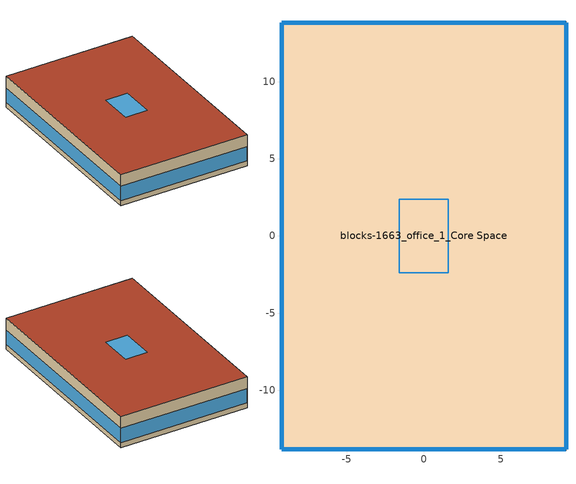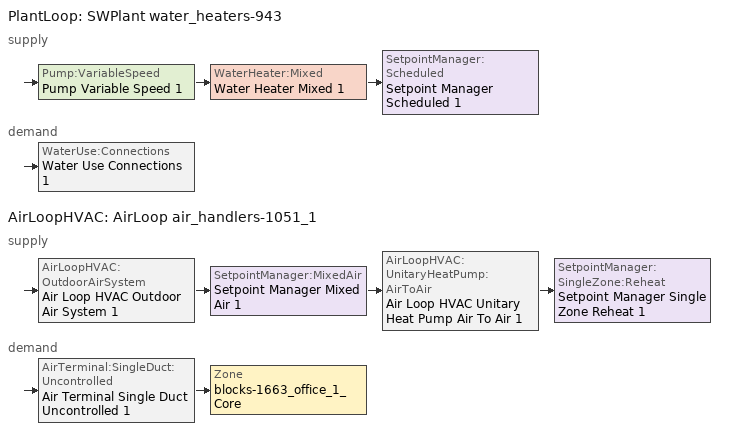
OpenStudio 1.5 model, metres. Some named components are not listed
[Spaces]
blocks-1663_office_1_Core Space
 floor ground: -9.22,-13.84 -9.22,13.84 9.22,13.84 9.22,-13.84 z0
 wall outside (Siding_Wood_Frame_Wall): -9.22,13.84 -9.22,-13.84 9.22,-13.84 9.22,13.84 -9.22,13.84 z0:4.57
 window (fenestration_3.2366098693858985_0.39_0.7): -9.22,13.81 -9.22,-13.81 / 9.22,-13.81 9.22,13.81 z0.76:2.82; 9.19,13.84 -9.19,13.84 / -9.19,-13.84 9.19,-13.84 z0.76:2.83
 roof outside: 9.22,-13.84 9.22,13.84 -9.22,13.84 -9.22,-13.84 z4.57
 skylight (skylight_6.24608943538034_0.7699999809265137_0.699999988079071): 1.6,-2.4 1.6,2.4 -1.6,2.4 -1.6,-2.4 z4.57
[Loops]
PlantLoop 'SWPlant water_heaters-943'
 supply: Pump:VariableSpeed 'Pump Variable Speed 1' > WaterHeater:Mixed 'Water Heater Mixed 1' > SetpointManager:Scheduled 'Setpoint Manager Scheduled 1'
 demand: WaterUse:Connections 'Water Use Connections 1'
AirLoopHVAC 'AirLoop air_handlers-1051_1'
 supply: AirLoopHVAC:OutdoorAirSystem 'Air Loop HVAC Outdoor Air System 1' > SetpointManager:MixedAir 'Setpoint Manager Mixed Air 1' > AirLoopHVAC:UnitaryHeatPump:AirToAir 'Air Loop HVAC Unitary Heat Pump Air To Air 1' > SetpointManager:SingleZone:Reheat 'Setpoint Manager Single Zone Reheat 1'
 demand: AirTerminal:SingleDuct:Uncontrolled 'Air Terminal Single Duct Uncontrolled 1' > Zone 'blocks-1663_office_1_Core'
[Building]
Daylighting Test Case 1: Default Construction Set=Default Construction Set 1
[Site]
Chicago Midway Ap_IL_USA: Latitude {deg}=41.78; Longitude {deg}=-87.75; Time Zone {hr}=-6; Elevation {m}=186
[Site:GroundTemperature:BuildingSurface]
19.527, 19.502, 19.536, 19.598, 20.002, 21.64, 22.225, 22.375, 21.449, 20.121, 19.802, 19.633
[Site:WaterMainsTemperature]
Calculation Method=Correlation; Annual Average Outdoor Air Temperature {C}=9.69; Maximum Difference In Monthly Average Outdoor Air Temperatures {deltaC}=28.1
[SizingPeriod:DesignDay] Barometric Pressure {Pa}=99110; Sky Clearness=0; Rain Indicator=0; Snow Indicator=0; Day of Month=21; Daylight Saving Time Indicator=0; Humidity Indicating Type=Wetbulb; Dry-Bulb Temperature Range Modifier Type=DefaultMultipliers; Daily Wet-Bulb Temperature Range {deltaC}=0
Name | Maximum Dry-Bulb Temperature {C} | Daily Dry-Bulb Temperature Range {deltaC} | Humidity Indicating Conditions at Maximum Dry-Bulb {BasedOnField A3} | Wind Speed {m/s} | Wind Direction {deg} | Month | Day Type | Solar Model Indicator | ASHRAE Taub | ASHRAE Taud
Chicago Midway Ap Ann Htg 99.6% Condns DB | -18.7 | 0 | -18.7 | 5.3 | 300 | 1 | WinterDesignDay | ASHRAEClearSky | 0 | 0
Chicago Midway Ap Ann Clg .4% Condns DB=>MWB | 33.4 | 8.8 | 23.8 | 5.6 | 220 | 7 | SummerDesignDay | ASHRAETau | 0.457 | 2.043
[ClimateZones]
Climate Zone Institution Name 1=ASHRAE; Climate Zone Document Name 1=ANSI/ASHRAE Standard 169; Climate Zone Document Year 1=2006; Climate Zone Value 1=5A
[Construction]
INT-FLOOR-TOPSIDE: 1/2IN Gypsum, 4IN CONCRETE HW, CP02 CARPET PAD
INT-FLOOR-UNDERSIDE: CP02 CARPET PAD, 4IN CONCRETE HW, 1/2IN Gypsum
Standard_Int-Wall: 1/2IN Gypsum, 1/2IN Gypsum
Siding_Wood_Frame_Wall: Wood Siding, Wood Frame Wall Insulation, 1/2IN Gypsum
IEAD_Wood_Deck: Roof Membrane, IEAD Roof Insulation, 1/2IN Gypsum 1
Insul_slab: Floor Insulation, MAT-CC05 8 HW CONCRETE
fenestration_3.2366098693858985_0.39_0.7: Glazing Layer
skylight_6.24608943538034_0.7699999809265137_0.699999988079071: Skylight - Glazing Layer
[Material] Thermal Absorptance=0.9
Name | Roughness | Thickness {m} | Conductivity {W/m-K} | Density {kg/m3} | Specific Heat {J/kg-K} | Solar Absorptance | Visible Absorptance
1/2IN Gypsum | Smooth | 0.0127 | 0.16 | 784.9 | 830 | 0.92 | 0.92
4IN CONCRETE HW | Rough | 0.1016 | 1.311 | 2240 | 836.8 | 0.7 | 0.7
Wood Siding | MediumSmooth | 0.01 | 0.11 | 544.62 | 1210 | 0.78 | 0.78
Wood Frame Wall Insulation | MediumRough | 0.0886156 | 0.049 | 265 | 836.8 | 0.7 | 0.7
Roof Membrane | VeryRough | 0.0095 | 0.16 | 1121.29 | 1460 | 0.7 | 0.7
IEAD Roof Insulation | MediumRough | 0.247004 | 0.049 | 265 | 836.8 | 0.7 | 0.7
1/2IN Gypsum 1 | Smooth | 0.01271 | 0.16 | 784.9 | 830 | 0.92 | 0.92
Floor Insulation | MediumRough | 0.0795 | 0.045 | 265 | 836.8 | 0.7 | 0.7
MAT-CC05 8 HW CONCRETE | Rough | 0.2032 | 1.311 | 2240 | 836.8 | 0.7 | 0.7
[Material:NoMass]
CP02 CARPET PAD: Roughness=VeryRough; Thermal Resistance {m2-K/W}=0.2165; Thermal Absorptance=0.9; Solar Absorptance=0.7; Visible Absorptance=0.8
[DefaultSurfaceConstructions]
Name | Floor Construction | Wall Construction | Roof Ceiling Construction
Default Surface Constructions 1 | INT-FLOOR-TOPSIDE | Standard_Int-Wall | INT-FLOOR-UNDERSIDE
Default Surface Constructions 8; Default Surface Constructions 9 | Insul_slab |  | IEAD_Wood_Deck
[DefaultConstructionSet]
Name | Default Interior Surface Constructions | Default Exterior Surface Constructions | Default Ground Contact Surface Constructions
Default Construction Set 1 | Default Surface Constructions 1
Default Construction Set 5 |  | Default Surface Constructions 8 | Default Surface Constructions 9
[WindowMaterial:SimpleGlazingSystem] Visible Transmittance=0.7
Name | U-Factor {W/m2-K} | Solar Heat Gain Coefficient
Glazing Layer | 3.23661 | 0.39
Skylight - Glazing Layer | 6.24609 | 0.77
[PlantLoop]
SWPlant water_heaters-943: Plant Loop Volume {m3}=Autocalculate
[Sizing:Plant]
SWPlant water_heaters-943: Loop Type=Heating; Design Loop Exit Temperature {C}=60; Loop Design Temperature Difference {deltaC}=5
[Pump:VariableSpeed]
Pump Variable Speed 1: Coefficient 1 of the Part Load Performance Curve=0; Coefficient 2 of the Part Load Performance Curve=3.2485; Coefficient 3 of the Part Load Performance Curve=-4.7443; Coefficient 4 of the Part Load Performance Curve=2.5294; Pump Control Type=Intermittent
[WaterHeater:Mixed]
Water Heater Mixed 1: Tank Volume {m3}=0.302835; Setpoint Temperature Schedule=Water Heater Setpoint Temperature Schedule; Deadband Temperature Difference {deltaC}=2; Maximum Temperature Limit {C}=82.22; Heater Control Type=Cycle; Heater Maximum Capacity {W}=845000; Heater Fuel Type=NaturalGas; Heater Thermal Efficiency=0.77; Off Cycle Parasitic Fuel Consumption Rate {W}=20; Off Cycle Parasitic Fuel Type=NaturalGas; Off Cycle Parasitic Heat Fraction to Tank=0.8; On Cycle Parasitic Fuel Type=NaturalGas; Ambient Temperature Indicator=ThermalZone; Ambient Temperature Thermal Zone=blocks-1663_office_1_Core; Off Cycle Loss Coefficient to Ambient Temperature {W/K}=6; On Cycle Loss Coefficient to Ambient Temperature {W/K}=6; Use Side Effectiveness=1; Source Side Effectiveness=1; Use Side Design Flow Rate {m3/s}=autosize; Source Side Design Flow Rate {m3/s}=autosize; Indirect Water Heating Recovery Time {hr}=1.5
[SetpointManager:Scheduled]
Setpoint Manager Scheduled 1: Control Variable=Temperature; Schedule=Water Heater Setpoint Temperature Schedule
[WaterUse:Connections]
Water Use Connections 1: Water Use Equipment Name 1=Water Use Equipment 1
[BuildingStory]
Story 1: Nominal Z Coordinate {m}=0; Nominal Floor to Floor Height {m}=4.572
[Space]
blocks-1663_office_1_Core Space: Space Type=PNNL_Asset_Rating_Office_Space_Type; Default Construction Set=Default Construction Set 5; Building Story=Story 1; Thermal Zone=blocks-1663_office_1_Core
[ThermalZone]
blocks-1663_office_1_Core: Thermostat=Thermostat Setpoint Dual Setpoint 1; Use Ideal Air Loads=No
[Sizing:Zone]
blocks-1663_office_1_Core: Zone Cooling Design Supply Air Temperature {C}=14; Zone Heating Design Supply Air Temperature {C}=40; Zone Cooling Design Supply Air Humidity Ratio {kg-H2O/kg-air}=0.0085; Zone Heating Design Supply Air Humidity Ratio {kg-H2O/kg-air}=0.008; Cooling Design Air Flow Method=DesignDay; Heating Design Air Flow Method=DesignDay
[Zone equipment]
blocks-1663_office_1_Core: Air Terminal Single Duct Uncontrolled 1
[AirLoopHVAC]
AirLoop air_handlers-1051_1: Design Supply Air Flow Rate {m3/s}=AutoSize
[AvailabilityManager:Scheduled]
Availability Manager Scheduled 1: Schedule=PNNL_Asset_Rating_Office_Hvac_Schedule
[Sizing:System]
AirLoop air_handlers-1051_1: Type of Load to Size On=Sensible; Design Outdoor Air Flow Rate {m3/s}=Autosize; Minimum System Air Flow Ratio=1; Preheat Design Temperature {C}=7; Preheat Design Humidity Ratio {kg-H2O/kg-Air}=0.008; Precool Design Temperature {C}=12.8; Precool Design Humidity Ratio {kg-H2O/kg-Air}=0.008; Central Cooling Design Supply Air Temperature {C}=12.8; Central Heating Design Supply Air Temperature {C}=40; Sizing Option=NonCoincident; 100% Outdoor Air in Cooling=No; 100% Outdoor Air in Heating=No; Central Cooling Design Supply Air Humidity Ratio {kg-H2O/kg-Air}=0.0085; Central Heating Design Supply Air Humidity Ratio {kg-H2O/kg-Air}=0.008; Cooling Design Air Flow Method=DesignDay; Cooling Design Air Flow Rate {m3/s}=0; Heating Design Air Flow Method=DesignDay; Heating Design Air Flow Rate {m3/s}=0; System Outdoor Air Method=ZoneSum
[Controller:OutdoorAir]
Controller Outdoor Air 1: Minimum Outdoor Air Flow Rate {m3/s}=Autosize; Maximum Outdoor Air Flow Rate {m3/s}=Autosize; Economizer Control Type=NoEconomizer; Economizer Control Action Type=ModulateFlow; Economizer Maximum Limit Dry-Bulb Temperature {C}=28; Economizer Maximum Limit Enthalpy {J/kg}=64000; Economizer Minimum Limit Dry-Bulb Temperature {C}=-100; Lockout Type=LockoutWithHeating; Minimum Limit Type=FixedMinimum; Controller Mechanical Ventilation=Controller Mechanical Ventilation 1; High Humidity Control=No; Heat Recovery Bypass Control Type=BypassWhenOAFlowGreaterThanMinimum
[Controller:MechanicalVentilation]
Controller Mechanical Ventilation 1: Availability Schedule=Always On Discrete; System Outdoor Air Method=ZoneSum
[AirLoopHVAC:OutdoorAirSystem]
Air Loop HVAC Outdoor Air System 1: Controller=Controller Outdoor Air 1
[Coil:Cooling:DX:SingleSpeed]
Coil Cooling DX Single Speed 1: Availability Schedule=Always_On; Rated Total Cooling Capacity {W}=autosize; Rated Sensible Heat Ratio=autosize; Rated COP {W/W}=3.1; Rated Air Flow Rate {m3/s}=autosize; Rated Evaporator Fan Power Per Volume Flow Rate {W/(m3/s)}=773.3; Total Cooling Capacity Function of Temperature Curve=Curve Biquadratic 1; Total Cooling Capacity Function of Flow Fraction Curve=Curve Quadratic 1; Energy Input Ratio Function of Temperature Curve=Curve Biquadratic 2; Energy Input Ratio Function of Flow Fraction Curve=Curve Quadratic 2; Part Load Fraction Correlation Curve=Curve Quadratic 3; Condenser Type=AirCooled; Evaporative Condenser Effectiveness=0; Evaporative Condenser Air Flow Rate {m3/s}=Autosize; Evaporative Condenser Pump Rated Power Consumption {W}=Autosize; Crankcase Heater Capacity {W}=0; Maximum Outdoor Dry-Bulb Temperature for Crankcase Heater Operation {C}=0; Basin Heater Capacity {W/K}=0; Basin Heater Setpoint Temperature {C}=10
[Coil:Heating:DX:SingleSpeed]
Coil Heating DX Single Speed 1: Availability Schedule=Always_On; Rated Total Heating Capacity {W}=Autosize; Rated COP {W/W}=3.1; Rated Air Flow Rate {m3/s}=Autosize; Total Heating Capacity Function of Temperature Curve=Curve Cubic 1; Total Heating Capacity Function of Flow Fraction Curve=Curve Cubic 2; Energy Input Ratio Function of Temperature Curve=Curve Cubic 3; Energy Input Ratio Function of Flow Fraction Curve=Curve Quadratic 4; Part Load Fraction Correlation Curve=Curve Quadratic 5; Defrost Strategy=Resistive; Defrost Control=Timed; Defrost Time Period Fraction=0.166667; Resistive Defrost Heater Capacity {W}=2000
[Coil:Heating:Electric]
Coil Heating Electric 1: Availability Schedule=Always_On
[Fan:ConstantVolume]
AirLoop air_handlers-1051_1_Fan_7763.08cfm: Availability Schedule=PNNL_Asset_Rating_Office_Hvac_Schedule; Fan Efficiency=0.54; Pressure Rise {Pa}=1018.75; Maximum Flow Rate {m3/s}=AutoSize; Motor Efficiency=0.825
[AirLoopHVAC:UnitaryHeatPump:AirToAir]
Air Loop HVAC Unitary Heat Pump Air To Air 1: Availability Schedule=Always_On; Supply Air Flow Rate During Cooling Operation {m3/s}=Autosize; Supply Air Flow Rate During Heating Operation {m3/s}=Autosize; Supply Air Flow Rate When No Cooling or Heating is Needed {m3/s}=Autosize; Controlling Zone or Thermostat Location=blocks-1663_office_1_Core; Supply Air Fan=AirLoop air_handlers-1051_1_Fan_7763.08cfm; Heating Coil=Coil Heating DX Single Speed 1; Cooling Coil=Coil Cooling DX Single Speed 1; Supplemental Heating Coil=Coil Heating Electric 1; Maximum Supply Air Temperature from Supplemental Heater {C}=Autosize; Maximum Outdoor Dry-Bulb Temperature for Supplemental Heater Operation {C}=4.4; Supply Air Fan Operating Mode Schedule=Always_On
[SetpointManager:SingleZone:Reheat]
Setpoint Manager Single Zone Reheat 1: Minimum Supply Air Temperature {C}=12.8; Maximum Supply Air Temperature {C}=40; Control Zone=blocks-1663_office_1_Core
[AirTerminal:SingleDuct:Uncontrolled]
Air Terminal Single Duct Uncontrolled 1: Availability Schedule=Always_On; Maximum Air Flow Rate {m3/s}=AutoSize
[WaterUse:Equipment]
Water Use Equipment 1: Water Use Equipment Definition=Water Use Equipment Definition 2; Space=blocks-1663_office_1_Core Space; Flow Rate Fraction Schedule=WaterEquipment_FlowRateFractionSchedule
[WaterUse:Equipment:Definition]
Water Use Equipment Definition 2: Peak Flow Rate {m3/s}=5.72838e-06
[SpaceType]
PNNL_Asset_Rating_Office_Space_Type: Default Schedule Set=PNNL_Asset_Rating_Office_Space_Type_Default_Schedule_Set; Design Specification Outdoor Air Object=PNNL_Asset_Rating_Office_Outdoor_Air
[DefaultScheduleSet]
PNNL_Asset_Rating_Office_Space_Type_Default_Schedule_Set: Number of People Schedule=PNNL_Asset_Rating_Office_Occupancy_Schedule; People Activity Level Schedule=PNNL_Asset_Rating_Office_Activity_Schedule; Lighting Schedule=PNNL_Asset_Rating_Office_Lighting_Schedule; Electric Equipment Schedule=PNNL_Asset_Rating_Office_Plug_And_Process_Schedule; Hot Water Equipment Schedule=PNNL_Asset_Rating_Office_Service_Water_Heating_Schedule; Infiltration Schedule=PNNL_Asset_Rating_Office_Infiltration_Schedule; Other Equipment Schedule=PNNL_Asset_Rating_Office_Elevator_Schedule
[DesignSpecification:OutdoorAir]
PNNL_Asset_Rating_Office_Outdoor_Air: Outdoor Air Flow per Floor Area {m3/s-m2}=0.0004318
[People]
PNNL_Asset_Rating_Office_Occupants: People Definition=PNNL_Asset_Rating_Office_Occupants_Definition; Space or SpaceType=PNNL_Asset_Rating_Office_Space_Type; Activity Level Schedule=PNNL_Asset_Rating_Office_Activity_Schedule
[People:Definition]
PNNL_Asset_Rating_Office_Occupants_Definition: Number of People Calculation Method=Area/Person; Space Floor Area per Person {m2/person}=18.5806; Fraction Radiant=0.3; Sensible Heat Fraction=0.5
[Lights]
Name | Lights Definition | Space or SpaceType | Schedule
PNNL_Asset_Rating_Office_Lights | PNNL_Asset_Rating_Office_Lights_Definition | PNNL_Asset_Rating_Office_Space_Type
PNNL_Asset_Rating_Office_Lights 1 | Lights Definition 1 | blocks-1663_office_1_Core Space | PNNL_Asset_Rating_Office_Lighting_Schedule
[Lights:Definition] Design Level Calculation Method=Watts/Area; Fraction Radiant=0.37; Fraction Visible=0.18
Name | Watts per Space Floor Area {W/m2} | Return Air Fraction
PNNL_Asset_Rating_Office_Lights_Definition | 0 | 0
Lights Definition 1 | 10.261
[ElectricEquipment]
PNNL_Asset_Rating_Office_Plug_Loads: Electric Equipment Definition=PNNL_Asset_Rating_Office_Plug_Loads_Definition; Space or SpaceType=PNNL_Asset_Rating_Office_Space_Type
[ElectricEquipment:Definition]
PNNL_Asset_Rating_Office_Plug_Loads_Definition: Design Level Calculation Method=Watts/Area; Watts per Space Floor Area {W/m2}=8.07293; Fraction Latent=0; Fraction Radiant=0.3; Fraction Lost=0
[SpaceInfiltration:DesignFlowRate]
PNNL_Asset_Rating_Office_Infiltration: Space or SpaceType=PNNL_Asset_Rating_Office_Space_Type; Design Flow Rate Calculation Method=Flow/ExteriorArea; Flow per Exterior Surface Area {m3/s-m2}=0.00102413; Constant Term Coefficient=0; Velocity Term Coefficient=0.224
[ThermostatSetpoint:DualSetpoint]
Thermostat Setpoint Dual Setpoint 1: Heating Setpoint Temperature Schedule=PNNL_Asset_Rating_Office_Heating_Schedule; Cooling Setpoint Temperature Schedule=PNNL_Asset_Rating_Office_Cooling_Schedule
[Schedule:Ruleset]
Name | Default Day Schedule | Summer Design Day Schedule | Winter Design Day Schedule
Always_On | Always_On_Default | Always_On_Summer_Design_Day | Always_On_Winter_Design_Day
PNNL_Asset_Rating_Office_Hvac_Schedule | PNNL_Asset_Rating_Office_Hvac_Schedule_Week_Day | PNNL_Asset_Rating_Office_Hvac_Schedule_Summer_Design_Day | PNNL_Asset_Rating_Office_Hvac_Schedule_Winter_Design_Day
WaterEquipment_FlowRateFractionSchedule | PNNL_Asset_Rating_Office_Service_Water_Heating_Schedule_Week_Day | PNNL_Asset_Rating_Office_Service_Water_Heating_Schedule_Summer_Design_Day | PNNL_Asset_Rating_Office_Service_Water_Heating_Schedule_Winter_Design_Day
PNNL_Asset_Rating_Office_Occupancy_Schedule | PNNL_Asset_Rating_Office_Occupancy_Schedule_Week_Day | PNNL_Asset_Rating_Office_Occupancy_Schedule_Summer_Design_Day | PNNL_Asset_Rating_Office_Occupancy_Schedule_Winter_Design_Day
PNNL_Asset_Rating_Office_Activity_Schedule | PNNL_Asset_Rating_Office_Activity_Schedule_Week_Day | PNNL_Asset_Rating_Office_Activity_Schedule_Summer_Design_Day | PNNL_Asset_Rating_Office_Activity_Schedule_Winter_Design_Day
PNNL_Asset_Rating_Office_Lighting_Schedule | PNNL_Asset_Rating_Office_Lighting_Schedule_Week_Day | PNNL_Asset_Rating_Office_Lighting_Schedule_Summer_Design_Day | PNNL_Asset_Rating_Office_Lighting_Schedule_Winter_Design_Day
PNNL_Asset_Rating_Office_Plug_And_Process_Schedule | PNNL_Asset_Rating_Office_Plug_And_Process_Schedule_Week_Day | PNNL_Asset_Rating_Office_Plug_And_Process_Schedule_Summer_Design_Day | PNNL_Asset_Rating_Office_Plug_And_Process_Schedule_Winter_Design_Day
PNNL_Asset_Rating_Office_Service_Water_Heating_Schedule | PNNL_Asset_Rating_Office_Service_Water_Heating_Schedule_Week_Day 1 | PNNL_Asset_Rating_Office_Service_Water_Heating_Schedule_Summer_Design_Day 1 | PNNL_Asset_Rating_Office_Service_Water_Heating_Schedule_Winter_Design_Day 1
PNNL_Asset_Rating_Office_Infiltration_Schedule | PNNL_Asset_Rating_Office_Infiltration_Schedule_Week_Day | PNNL_Asset_Rating_Office_Infiltration_Schedule_Summer_Design_Day | PNNL_Asset_Rating_Office_Infiltration_Schedule_Winter_Design_Day
PNNL_Asset_Rating_Office_Elevator_Schedule | PNNL_Asset_Rating_Office_Elevator_Schedule_Week_Day | PNNL_Asset_Rating_Office_Elevator_Schedule_Summer_Design_Day | PNNL_Asset_Rating_Office_Elevator_Schedule_Winter_Design_Day
PNNL_Asset_Rating_Office_Heating_Schedule | PNNL_Asset_Rating_Office_Heating_Schedule_Week_Day | PNNL_Asset_Rating_Office_Heating_Schedule_Summer_Design_Day | PNNL_Asset_Rating_Office_Heating_Schedule_Winter_Design_Day
PNNL_Asset_Rating_Office_Cooling_Schedule | PNNL_Asset_Rating_Office_Cooling_Schedule_Week_Day | PNNL_Asset_Rating_Office_Cooling_Schedule_Summer_Design_Day | PNNL_Asset_Rating_Office_Cooling_Schedule_Winter_Design_Day
[Schedule:Day]
Always_On_Default; Always_On_Winter_Design_Day; Always_On_Summer_Design_Day: 24, 0, 1
PNNL_Asset_Rating_Office_Hvac_Schedule_Week_Day: 1, 0, 0, 2, 0, 0, 3, 0, 0, 4, 0, 0, 5, 0, 0, 6, 0, 1, 7, 0, 1, 8, 0, 1, 9, 0, 1, 10, 0, 1, 11, 0, 1, 12, 0, 1, 13, 0, 1, 14, 0, 1, 15, 0, 1, 16, 0, 1, 17, 0, 1, 18, 0, 1, 19, 0, 1, 20, 0, 1, 21, 0, 1, 22, 0, 1, 23, 0, 0, 24, 0, 0
PNNL_Asset_Rating_Office_Hvac_Schedule_Summer_Design_Day: 1, 0, 0, 2, 0, 0, 3, 0, 0, 4, 0, 0, 5, 0, 0, 6, 0, 0, 7, 0, 1, 8, 0, 1, 9, 0, 1, 10, 0, 1, 11, 0, 1, 12, 0, 1, 13, 0, 1, 14, 0, 1, 15, 0, 1, 16, 0, 1, 17, 0, 1, 18, 0, 1, 19, 0, 1, 20, 0, 1, 21, 0, 1, 22, 0, 1, 23, 0, 0, 24, 0, 0
PNNL_Asset_Rating_Office_Hvac_Schedule_Winter_Design_Day: 1, 0, 0, 2, 0, 0, 3, 0, 0, 4, 0, 0, 5, 0, 0, 6, 0, 0, 7, 0, 1, 8, 0, 1, 9, 0, 1, 10, 0, 1, 11, 0, 1, 12, 0, 1, 13, 0, 1, 14, 0, 1, 15, 0, 1, 16, 0, 1, 17, 0, 1, 18, 0, 1, 19, 0, 0, 20, 0, 0, 21, 0, 0, 22, 0, 0, 23, 0, 0, 24, 0, 0
PNNL_Asset_Rating_Office_Hvac_Schedule_Sunday; PNNL_Asset_Rating_Office_Occupancy_Schedule_Winter_Design_Day; PNNL_Asset_Rating_Office_Lighting_Schedule_Winter_Design_Day; PNNL_Asset_Rating_Office_Plug_And_Process_Schedule_Winter_Design_Day: 1, 0, 0, 2, 0, 0, 3, 0, 0, 4, 0, 0, 5, 0, 0, 6, 0, 0, 7, 0, 0, 8, 0, 0, 9, 0, 0, 10, 0, 0, 11, 0, 0, 12, 0, 0, 13, 0, 0, 14, 0, 0, 15, 0, 0, 16, 0, 0, 17, 0, 0, 18, 0, 0, 19, 0, 0, 20, 0, 0, 21, 0, 0, 22, 0, 0, 23, 0, 0, 24, 0, 0
PNNL_Asset_Rating_Office_Hvac_Schedule_Saturday: 1, 0, 0, 2, 0, 0, 3, 0, 0, 4, 0, 0, 5, 0, 0, 6, 0, 1, 7, 0, 1, 8, 0, 1, 9, 0, 1, 10, 0, 1, 11, 0, 1, 12, 0, 1, 13, 0, 1, 14, 0, 1, 15, 0, 1, 16, 0, 1, 17, 0, 1, 18, 0, 0, 19, 0, 0, 20, 0, 0, 21, 0, 0, 22, 0, 0, 23, 0, 0, 24, 0, 0
PNNL_Asset_Rating_Office_Service_Water_Heating_Schedule_Week_Day; PNNL_Asset_Rating_Office_Service_Water_Heating_Schedule_Summer_Design_Day; PNNL_Asset_Rating_Office_Service_Water_Heating_Schedule_Week_Day 1; PNNL_Asset_Rating_Office_Service_Water_Heating_Schedule_Summer_Design_Day 1: 1, 0, 0, 2, 0, 0, 3, 0, 0, 4, 0, 0, 5, 0, 0, 6, 0, 0, 7, 0, 0.07, 8, 0, 0.19, 9, 0, 0.35, 10, 0, 0.38, 11, 0, 0.39, 12, 0, 0.47, 13, 0, 0.57, 14, 0, 0.54, 15, 0, 0.34, 16, 0, 0.33, 17, 0, 0.44, 18, 0, 0.26, 19, 0, 0.21, 20, 0, 0.15, 21, 0, 0.17, 22, 0, 0.08, 23, 0, 0.05, 24, 0, 0.05
PNNL_Asset_Rating_Office_Service_Water_Heating_Schedule_Winter_Design_Day; PNNL_Asset_Rating_Office_Service_Water_Heating_Schedule_Saturday; PNNL_Asset_Rating_Office_Service_Water_Heating_Schedule_Winter_Design_Day 1; PNNL_Asset_Rating_Office_Service_Water_Heating_Schedule_Saturday 1: 1, 0, 0, 2, 0, 0, 3, 0, 0, 4, 0, 0, 5, 0, 0, 6, 0, 0, 7, 0, 0.07, 8, 0, 0.11, 9, 0, 0.15, 10, 0, 0.21, 11, 0, 0.19, 12, 0, 0.23, 13, 0, 0.2, 14, 0, 0.19, 15, 0, 0.15, 16, 0, 0.13, 17, 0, 0.14, 18, 0, 0.07, 19, 0, 0.07, 20, 0, 0, 21, 0, 0, 22, 0, 0, 23, 0, 0, 24, 0, 0
PNNL_Asset_Rating_Office_Service_Water_Heating_Schedule_Sunday; PNNL_Asset_Rating_Office_Service_Water_Heating_Schedule_Sunday 1: 1, 0, 0, 2, 0, 0, 3, 0, 0, 4, 0, 0, 5, 0, 0, 6, 0, 0, 7, 0, 0.04, 8, 0, 0.04, 9, 0, 0.04, 10, 0, 0.04, 11, 0, 0.04, 12, 0, 0.06, 13, 0, 0.06, 14, 0, 0.09, 15, 0, 0.06, 16, 0, 0.04, 17, 0, 0.04, 18, 0, 0.04, 19, 0, 0, 20, 0, 0, 21, 0, 0, 22, 0, 0, 23, 0, 0, 24, 0, 0
PNNL_Asset_Rating_Office_Occupancy_Schedule_Week_Day: 1, 0, 0, 2, 0, 0, 3, 0, 0, 4, 0, 0, 5, 0, 0, 6, 0, 0, 7, 0, 0.1, 8, 0, 0.2, 9, 0, 0.95, 10, 0, 0.95, 11, 0, 0.95, 12, 0, 0.95, 13, 0, 0.5, 14, 0, 0.95, 15, 0, 0.95, 16, 0, 0.95, 17, 0, 0.95, 18, 0, 0.3, 19, 0, 0.1, 20, 0, 0.1, 21, 0, 0.1, 22, 0, 0.1, 23, 0, 0.05, 24, 0, 0.05
PNNL_Asset_Rating_Office_Occupancy_Schedule_Summer_Design_Day: 1, 0, 0, 2, 0, 0, 3, 0, 0, 4, 0, 0, 5, 0, 0, 6, 0, 0, 7, 0, 1, 8, 0, 1, 9, 0, 1, 10, 0, 1, 11, 0, 1, 12, 0, 1, 13, 0, 1, 14, 0, 1, 15, 0, 1, 16, 0, 1, 17, 0, 1, 18, 0, 1, 19, 0, 1, 20, 0, 1, 21, 0, 1, 22, 0, 1, 23, 0, 0.05, 24, 0, 0.05
PNNL_Asset_Rating_Office_Occupancy_Schedule_Sunday: 1, 0, 0, 2, 0, 0, 3, 0, 0, 4, 0, 0, 5, 0, 0, 6, 0, 0, 7, 0, 0.05, 8, 0, 0.05, 9, 0, 0.05, 10, 0, 0.05, 11, 0, 0.05, 12, 0, 0.05, 13, 0, 0.05, 14, 0, 0.05, 15, 0, 0.05, 16, 0, 0.05, 17, 0, 0.05, 18, 0, 0.05, 19, 0, 0, 20, 0, 0, 21, 0, 0, 22, 0, 0, 23, 0, 0, 24, 0, 0
PNNL_Asset_Rating_Office_Occupancy_Schedule_Saturday: 1, 0, 0, 2, 0, 0, 3, 0, 0, 4, 0, 0, 5, 0, 0, 6, 0, 0, 7, 0, 0.1, 8, 0, 0.1, 9, 0, 0.3, 10, 0, 0.3, 11, 0, 0.3, 12, 0, 0.3, 13, 0, 0.1, 14, 0, 0.1, 15, 0, 0.1, 16, 0, 0.1, 17, 0, 0.1, 18, 0, 0.05, 19, 0, 0.05, 20, 0, 0, 21, 0, 0, 22, 0, 0, 23, 0, 0, 24, 0, 0
PNNL_Asset_Rating_Office_Activity_Schedule_Week_Day; PNNL_Asset_Rating_Office_Activity_Schedule_Summer_Design_Day; PNNL_Asset_Rating_Office_Activity_Schedule_Winter_Design_Day; PNNL_Asset_Rating_Office_Activity_Schedule_Sunday; PNNL_Asset_Rating_Office_Activity_Schedule_Saturday: 1, 0, 132, 2, 0, 132, 3, 0, 132, 4, 0, 132, 5, 0, 132, 6, 0, 132, 7, 0, 132, 8, 0, 132, 9, 0, 132, 10, 0, 132, 11, 0, 132, 12, 0, 132, 13, 0, 132, 14, 0, 132, 15, 0, 132, 16, 0, 132, 17, 0, 132, 18, 0, 132, 19, 0, 132, 20, 0, 132, 21, 0, 132, 22, 0, 132, 23, 0, 132, 24, 0, 132
PNNL_Asset_Rating_Office_Lighting_Schedule_Week_Day: 1, 0, 0.05, 2, 0, 0.05, 3, 0, 0.05, 4, 0, 0.05, 5, 0, 0.05, 6, 0, 0.1, 7, 0, 0.1, 8, 0, 0.3, 9, 0, 0.9, 10, 0, 0.9, 11, 0, 0.9, 12, 0, 0.9, 13, 0, 0.9, 14, 0, 0.9, 15, 0, 0.9, 16, 0, 0.9, 17, 0, 0.9, 18, 0, 0.5, 19, 0, 0.3, 20, 0, 0.3, 21, 0, 0.2, 22, 0, 0.2, 23, 0, 0.1, 24, 0, 0.05
PNNL_Asset_Rating_Office_Lighting_Schedule_Summer_Design_Day; PNNL_Asset_Rating_Office_Plug_And_Process_Schedule_Summer_Design_Day; PNNL_Asset_Rating_Office_Infiltration_Schedule_Sunday: 1, 0, 1, 2, 0, 1, 3, 0, 1, 4, 0, 1, 5, 0, 1, 6, 0, 1, 7, 0, 1, 8, 0, 1, 9, 0, 1, 10, 0, 1, 11, 0, 1, 12, 0, 1, 13, 0, 1, 14, 0, 1, 15, 0, 1, 16, 0, 1, 17, 0, 1, 18, 0, 1, 19, 0, 1, 20, 0, 1, 21, 0, 1, 22, 0, 1, 23, 0, 1, 24, 0, 1
PNNL_Asset_Rating_Office_Lighting_Schedule_Sunday: 1, 0, 0.05, 2, 0, 0.05, 3, 0, 0.05, 4, 0, 0.05, 5, 0, 0.05, 6, 0, 0.05, 7, 0, 0.05, 8, 0, 0.05, 9, 0, 0.05, 10, 0, 0.05, 11, 0, 0.05, 12, 0, 0.05, 13, 0, 0.05, 14, 0, 0.05, 15, 0, 0.05, 16, 0, 0.05, 17, 0, 0.05, 18, 0, 0.05, 19, 0, 0.05, 20, 0, 0.05, 21, 0, 0.05, 22, 0, 0.05, 23, 0, 0.05, 24, 0, 0.05
PNNL_Asset_Rating_Office_Lighting_Schedule_Saturday: 1, 0, 0.05, 2, 0, 0.05, 3, 0, 0.05, 4, 0, 0.05, 5, 0, 0.05, 6, 0, 0.05, 7, 0, 0.1, 8, 0, 0.1, 9, 0, 0.3, 10, 0, 0.3, 11, 0, 0.3, 12, 0, 0.3, 13, 0, 0.15, 14, 0, 0.15, 15, 0, 0.15, 16, 0, 0.15, 17, 0, 0.15, 18, 0, 0.05, 19, 0, 0.05, 20, 0, 0.05, 21, 0, 0.05, 22, 0, 0.05, 23, 0, 0.05, 24, 0, 0.05
PNNL_Asset_Rating_Office_Plug_And_Process_Schedule_Week_Day: 1, 0, 0.4, 2, 0, 0.4, 3, 0, 0.4, 4, 0, 0.4, 5, 0, 0.4, 6, 0, 0.4, 7, 0, 0.4, 8, 0, 0.4, 9, 0, 0.9, 10, 0, 0.9, 11, 0, 0.9, 12, 0, 0.9, 13, 0, 0.8, 14, 0, 0.9, 15, 0, 0.9, 16, 0, 0.9, 17, 0, 0.9, 18, 0, 0.5, 19, 0, 0.4, 20, 0, 0.4, 21, 0, 0.4, 22, 0, 0.4, 23, 0, 0.4, 24, 0, 0.4
PNNL_Asset_Rating_Office_Plug_And_Process_Schedule_Sunday: 1, 0, 0.3, 2, 0, 0.3, 3, 0, 0.3, 4, 0, 0.3, 5, 0, 0.3, 6, 0, 0.3, 7, 0, 0.3, 8, 0, 0.3, 9, 0, 0.3, 10, 0, 0.3, 11, 0, 0.3, 12, 0, 0.3, 13, 0, 0.3, 14, 0, 0.3, 15, 0, 0.3, 16, 0, 0.3, 17, 0, 0.3, 18, 0, 0.3, 19, 0, 0.3, 20, 0, 0.3, 21, 0, 0.3, 22, 0, 0.3, 23, 0, 0.3, 24, 0, 0.3
PNNL_Asset_Rating_Office_Plug_And_Process_Schedule_Saturday: 1, 0, 0.3, 2, 0, 0.3, 3, 0, 0.3, 4, 0, 0.3, 5, 0, 0.3, 6, 0, 0.3, 7, 0, 0.4, 8, 0, 0.4, 9, 0, 0.5, 10, 0, 0.5, 11, 0, 0.5, 12, 0, 0.5, 13, 0, 0.35, 14, 0, 0.35, 15, 0, 0.35, 16, 0, 0.35, 17, 0, 0.35, 18, 0, 0.3, 19, 0, 0.3, 20, 0, 0.3, 21, 0, 0.3, 22, 0, 0.3, 23, 0, 0.3, 24, 0, 0.3
PNNL_Asset_Rating_Office_Infiltration_Schedule_Week_Day; PNNL_Asset_Rating_Office_Infiltration_Schedule_Summer_Design_Day: 1, 0, 1, 2, 0, 1, 3, 0, 1, 4, 0, 1, 5, 0, 1, 6, 0, 1, 7, 0, 0.25, 8, 0, 0.25, 9, 0, 0.25, 10, 0, 0.25, 11, 0, 0.25, 12, 0, 0.25, 13, 0, 0.25, 14, 0, 0.25, 15, 0, 0.25, 16, 0, 0.25, 17, 0, 0.25, 18, 0, 0.25, 19, 0, 0.25, 20, 0, 0.25, 21, 0, 0.25, 22, 0, 0.25, 23, 0, 1, 24, 0, 1
PNNL_Asset_Rating_Office_Infiltration_Schedule_Winter_Design_Day; PNNL_Asset_Rating_Office_Infiltration_Schedule_Saturday: 1, 0, 1, 2, 0, 1, 3, 0, 1, 4, 0, 1, 5, 0, 1, 6, 0, 1, 7, 0, 0.25, 8, 0, 0.25, 9, 0, 0.25, 10, 0, 0.25, 11, 0, 0.25, 12, 0, 0.25, 13, 0, 0.25, 14, 0, 0.25, 15, 0, 0.25, 16, 0, 0.25, 17, 0, 0.25, 18, 0, 0.25, 19, 0, 1, 20, 0, 1, 21, 0, 1, 22, 0, 1, 23, 0, 1, 24, 0, 1
PNNL_Asset_Rating_Office_Elevator_Schedule_Week_Day: 1, 0, 0, 2, 0, 0, 3, 0, 0, 4, 0, 0, 5, 0, 0, 6, 0, 0, 7, 0, 0, 8, 0, 0.12, 9, 0, 0.22, 10, 0, 0.64, 11, 0, 0.74, 12, 0, 0.68, 13, 0, 0.68, 14, 0, 0.71, 15, 0, 0.72, 16, 0, 0.72, 17, 0, 0.73, 18, 0, 0.68, 19, 0, 0.68, 20, 0, 0.58, 21, 0, 0.54, 22, 0, 0, 23, 0, 0, 24, 0, 0
PNNL_Asset_Rating_Office_Elevator_Schedule_Summer_Design_Day; PNNL_Asset_Rating_Office_Elevator_Schedule_Winter_Design_Day: 24, 0, 0
PNNL_Asset_Rating_Office_Elevator_Schedule_Sunday: 1, 0, 0, 2, 0, 0, 3, 0, 0, 4, 0, 0, 5, 0, 0, 6, 0, 0, 7, 0, 0, 8, 0, 0, 9, 0, 0, 10, 0, 0.11, 11, 0, 0.13, 12, 0, 0.35, 13, 0, 0.37, 14, 0, 0.37, 15, 0, 0.39, 16, 0, 0.41, 17, 0, 0.38, 18, 0, 0.34, 19, 0, 0.03, 20, 0, 0, 21, 0, 0, 22, 0, 0, 23, 0, 0, 24, 0, 0
PNNL_Asset_Rating_Office_Elevator_Schedule_Saturday: 1, 0, 0, 2, 0, 0, 3, 0, 0, 4, 0, 0, 5, 0, 0, 6, 0, 0, 7, 0, 0, 8, 0, 0.09, 9, 0, 0.21, 10, 0, 0.56, 11, 0, 0.66, 12, 0, 0.68, 13, 0, 0.68, 14, 0, 0.69, 15, 0, 0.7, 16, 0, 0.69, 17, 0, 0.66, 18, 0, 0.58, 19, 0, 0.47, 20, 0, 0.43, 21, 0, 0.43, 22, 0, 0.08, 23, 0, 0, 24, 0, 0
PNNL_Asset_Rating_Office_Heating_Schedule_Week_Day; PNNL_Asset_Rating_Office_Heating_Schedule_Winter_Design_Day: 1, 0, 15.6, 2, 0, 15.6, 3, 0, 15.6, 4, 0, 15.6, 5, 0, 15.6, 6, 0, 17.6, 7, 0, 19.6, 8, 0, 21, 9, 0, 21, 10, 0, 21, 11, 0, 21, 12, 0, 21, 13, 0, 21, 14, 0, 21, 15, 0, 21, 16, 0, 21, 17, 0, 21, 18, 0, 21, 19, 0, 21, 20, 0, 21, 21, 0, 21, 22, 0, 21, 23, 0, 15.6, 24, 0, 15.6
PNNL_Asset_Rating_Office_Heating_Schedule_Summer_Design_Day; PNNL_Asset_Rating_Office_Heating_Schedule_Sunday: 1, 0, 15.6, 2, 0, 15.6, 3, 0, 15.6, 4, 0, 15.6, 5, 0, 15.6, 6, 0, 15.6, 7, 0, 15.6, 8, 0, 15.6, 9, 0, 15.6, 10, 0, 15.6, 11, 0, 15.6, 12, 0, 15.6, 13, 0, 15.6, 14, 0, 15.6, 15, 0, 15.6, 16, 0, 15.6, 17, 0, 15.6, 18, 0, 15.6, 19, 0, 15.6, 20, 0, 15.6, 21, 0, 15.6, 22, 0, 15.6, 23, 0, 15.6, 24, 0, 15.6
PNNL_Asset_Rating_Office_Heating_Schedule_Saturday: 1, 0, 15.6, 2, 0, 15.6, 3, 0, 15.6, 4, 0, 15.6, 5, 0, 15.6, 6, 0, 17.6, 7, 0, 19.6, 8, 0, 21, 9, 0, 21, 10, 0, 21, 11, 0, 21, 12, 0, 21, 13, 0, 21, 14, 0, 21, 15, 0, 21, 16, 0, 21, 17, 0, 21, 18, 0, 15.6, 19, 0, 15.6, 20, 0, 15.6, 21, 0, 15.6, 22, 0, 15.6, 23, 0, 15.6, 24, 0, 15.6
PNNL_Asset_Rating_Office_Cooling_Schedule_Week_Day; PNNL_Asset_Rating_Office_Cooling_Schedule_Summer_Design_Day: 1, 0, 26.7, 2, 0, 26.7, 3, 0, 26.7, 4, 0, 26.7, 5, 0, 26.7, 6, 0, 25.7, 7, 0, 25, 8, 0, 24, 9, 0, 24, 10, 0, 24, 11, 0, 24, 12, 0, 24, 13, 0, 24, 14, 0, 24, 15, 0, 24, 16, 0, 24, 17, 0, 24, 18, 0, 24, 19, 0, 24, 20, 0, 24, 21, 0, 24, 22, 0, 24, 23, 0, 26.7, 24, 0, 26.7
PNNL_Asset_Rating_Office_Cooling_Schedule_Winter_Design_Day; PNNL_Asset_Rating_Office_Cooling_Schedule_Sunday: 1, 0, 26.7, 2, 0, 26.7, 3, 0, 26.7, 4, 0, 26.7, 5, 0, 26.7, 6, 0, 26.7, 7, 0, 26.7, 8, 0, 26.7, 9, 0, 26.7, 10, 0, 26.7, 11, 0, 26.7, 12, 0, 26.7, 13, 0, 26.7, 14, 0, 26.7, 15, 0, 26.7, 16, 0, 26.7, 17, 0, 26.7, 18, 0, 26.7, 19, 0, 26.7, 20, 0, 26.7, 21, 0, 26.7, 22, 0, 26.7, 23, 0, 26.7, 24, 0, 26.7
PNNL_Asset_Rating_Office_Cooling_Schedule_Saturday: 1, 0, 26.7, 2, 0, 26.7, 3, 0, 26.7, 4, 0, 26.7, 5, 0, 26.7, 6, 0, 25.7, 7, 0, 25, 8, 0, 24, 9, 0, 24, 10, 0, 24, 11, 0, 24, 12, 0, 24, 13, 0, 24, 14, 0, 24, 15, 0, 24, 16, 0, 24, 17, 0, 24, 18, 0, 26.7, 19, 0, 26.7, 20, 0, 26.7, 21, 0, 26.7, 22, 0, 26.7, 23, 0, 26.7, 24, 0, 26.7
[Schedule:Rule]
Name | Schedule Ruleset | Rule Order | Day Schedule | Apply Sunday | Apply Saturday
PNNL_Asset_Rating_Office_Hvac_Schedule_Sunday_Rule | PNNL_Asset_Rating_Office_Hvac_Schedule | 0 | PNNL_Asset_Rating_Office_Hvac_Schedule_Sunday | Yes
PNNL_Asset_Rating_Office_Hvac_Schedule_Saturday_Rule | PNNL_Asset_Rating_Office_Hvac_Schedule | 1 | PNNL_Asset_Rating_Office_Hvac_Schedule_Saturday |  | Yes
PNNL_Asset_Rating_Office_Service_Water_Heating_Schedule_Sunday_Rule | WaterEquipment_FlowRateFractionSchedule | 0 | PNNL_Asset_Rating_Office_Service_Water_Heating_Schedule_Sunday | Yes
PNNL_Asset_Rating_Office_Service_Water_Heating_Schedule_Saturday_Rule | WaterEquipment_FlowRateFractionSchedule | 1 | PNNL_Asset_Rating_Office_Service_Water_Heating_Schedule_Saturday |  | Yes
PNNL_Asset_Rating_Office_Occupancy_Schedule_Sunday_Rule | PNNL_Asset_Rating_Office_Occupancy_Schedule | 0 | PNNL_Asset_Rating_Office_Occupancy_Schedule_Sunday | Yes
PNNL_Asset_Rating_Office_Occupancy_Schedule_Saturday_Rule | PNNL_Asset_Rating_Office_Occupancy_Schedule | 1 | PNNL_Asset_Rating_Office_Occupancy_Schedule_Saturday |  | Yes
PNNL_Asset_Rating_Office_Activity_Schedule_Sunday_Rule | PNNL_Asset_Rating_Office_Activity_Schedule | 0 | PNNL_Asset_Rating_Office_Activity_Schedule_Sunday | Yes
PNNL_Asset_Rating_Office_Activity_Schedule_Saturday_Rule | PNNL_Asset_Rating_Office_Activity_Schedule | 1 | PNNL_Asset_Rating_Office_Activity_Schedule_Saturday |  | Yes
PNNL_Asset_Rating_Office_Lighting_Schedule_Sunday_Rule | PNNL_Asset_Rating_Office_Lighting_Schedule | 0 | PNNL_Asset_Rating_Office_Lighting_Schedule_Sunday | Yes
PNNL_Asset_Rating_Office_Lighting_Schedule_Saturday_Rule | PNNL_Asset_Rating_Office_Lighting_Schedule | 1 | PNNL_Asset_Rating_Office_Lighting_Schedule_Saturday |  | Yes
PNNL_Asset_Rating_Office_Plug_And_Process_Schedule_Sunday_Rule | PNNL_Asset_Rating_Office_Plug_And_Process_Schedule | 0 | PNNL_Asset_Rating_Office_Plug_And_Process_Schedule_Sunday | Yes
PNNL_Asset_Rating_Office_Plug_And_Process_Schedule_Saturday_Rule | PNNL_Asset_Rating_Office_Plug_And_Process_Schedule | 1 | PNNL_Asset_Rating_Office_Plug_And_Process_Schedule_Saturday |  | Yes
PNNL_Asset_Rating_Office_Service_Water_Heating_Schedule_Sunday_Rule 1 | PNNL_Asset_Rating_Office_Service_Water_Heating_Schedule | 0 | PNNL_Asset_Rating_Office_Service_Water_Heating_Schedule_Sunday 1 | Yes
PNNL_Asset_Rating_Office_Service_Water_Heating_Schedule_Saturday_Rule 1 | PNNL_Asset_Rating_Office_Service_Water_Heating_Schedule | 1 | PNNL_Asset_Rating_Office_Service_Water_Heating_Schedule_Saturday 1 |  | Yes
PNNL_Asset_Rating_Office_Infiltration_Schedule_Sunday_Rule | PNNL_Asset_Rating_Office_Infiltration_Schedule | 0 | PNNL_Asset_Rating_Office_Infiltration_Schedule_Sunday | Yes
PNNL_Asset_Rating_Office_Infiltration_Schedule_Saturday_Rule | PNNL_Asset_Rating_Office_Infiltration_Schedule | 1 | PNNL_Asset_Rating_Office_Infiltration_Schedule_Saturday |  | Yes
PNNL_Asset_Rating_Office_Elevator_Schedule_Sunday_Rule | PNNL_Asset_Rating_Office_Elevator_Schedule | 0 | PNNL_Asset_Rating_Office_Elevator_Schedule_Sunday | Yes
PNNL_Asset_Rating_Office_Elevator_Schedule_Saturday_Rule | PNNL_Asset_Rating_Office_Elevator_Schedule | 1 | PNNL_Asset_Rating_Office_Elevator_Schedule_Saturday |  | Yes
PNNL_Asset_Rating_Office_Heating_Schedule_Sunday_Rule | PNNL_Asset_Rating_Office_Heating_Schedule | 0 | PNNL_Asset_Rating_Office_Heating_Schedule_Sunday | Yes
PNNL_Asset_Rating_Office_Heating_Schedule_Saturday_Rule | PNNL_Asset_Rating_Office_Heating_Schedule | 1 | PNNL_Asset_Rating_Office_Heating_Schedule_Saturday |  | Yes
PNNL_Asset_Rating_Office_Cooling_Schedule_Sunday_Rule | PNNL_Asset_Rating_Office_Cooling_Schedule | 0 | PNNL_Asset_Rating_Office_Cooling_Schedule_Sunday | Yes
PNNL_Asset_Rating_Office_Cooling_Schedule_Saturday_Rule | PNNL_Asset_Rating_Office_Cooling_Schedule | 1 | PNNL_Asset_Rating_Office_Cooling_Schedule_Saturday |  | Yes
[Schedule:Compact]
Water Heater Setpoint Temperature Schedule: Through: 12/31, For: AllDays, Until: 24:00, 60
[Schedule:Constant]
Always On Discrete: Value=1
[Curve:Biquadratic] Minimum Value of x {BasedOnField A2}=17; Maximum Value of x {BasedOnField A2}=22; Minimum Value of y {BasedOnField A3}=13; Maximum Value of y {BasedOnField A3}=46
Name | Coefficient1 Constant | Coefficient2 x | Coefficient3 x**2 | Coefficient4 y | Coefficient5 y**2 | Coefficient6 x*y
Curve Biquadratic 1 | 0.42415 | 0.04426 | -0.00042 | 0.00333 | -8e-005 | -0.00021
Curve Biquadratic 2 | 1.23649 | -0.02431 | 0.00057 | -0.01434 | 0.00063 | -0.00038
[Curve:Quadratic]
Name | Coefficient1 Constant | Coefficient2 x | Coefficient3 x**2 | Minimum Value of x {BasedOnField A2} | Maximum Value of x {BasedOnField A2}
Curve Quadratic 1 | 0.77136 | 0.34053 | -0.11088 | 0.75918 | 1.13877
Curve Quadratic 2 | 1.2055 | -0.32953 | 0.12308 | 0.75918 | 1.13877
Curve Quadratic 3 | 0.771 | 0.229 | 0 | 0 | 1
Curve Quadratic 4 | 1.3824 | -0.4336 | 0.0512 | 0 | 1
Curve Quadratic 5 | 0.75 | 0.25 | 0 | 0 | 1
[Curve:Cubic]
Name | Coefficient1 Constant | Coefficient2 x | Coefficient3 x**2 | Coefficient4 x**3 | Minimum Value of x {BasedOnField A2} | Maximum Value of x {BasedOnField A2}
Curve Cubic 1 | 0.758746 | 0.027626 | 0.000148716 | 3.4992e-06 | -20 | 20
Curve Cubic 2 | 0.84 | 0.16 | 0 | 0 | 0.5 | 1.5
Curve Cubic 3 | 1.19248 | -0.0300438 | 0.00103745 | -2.3328e-05 | -20 | 20
